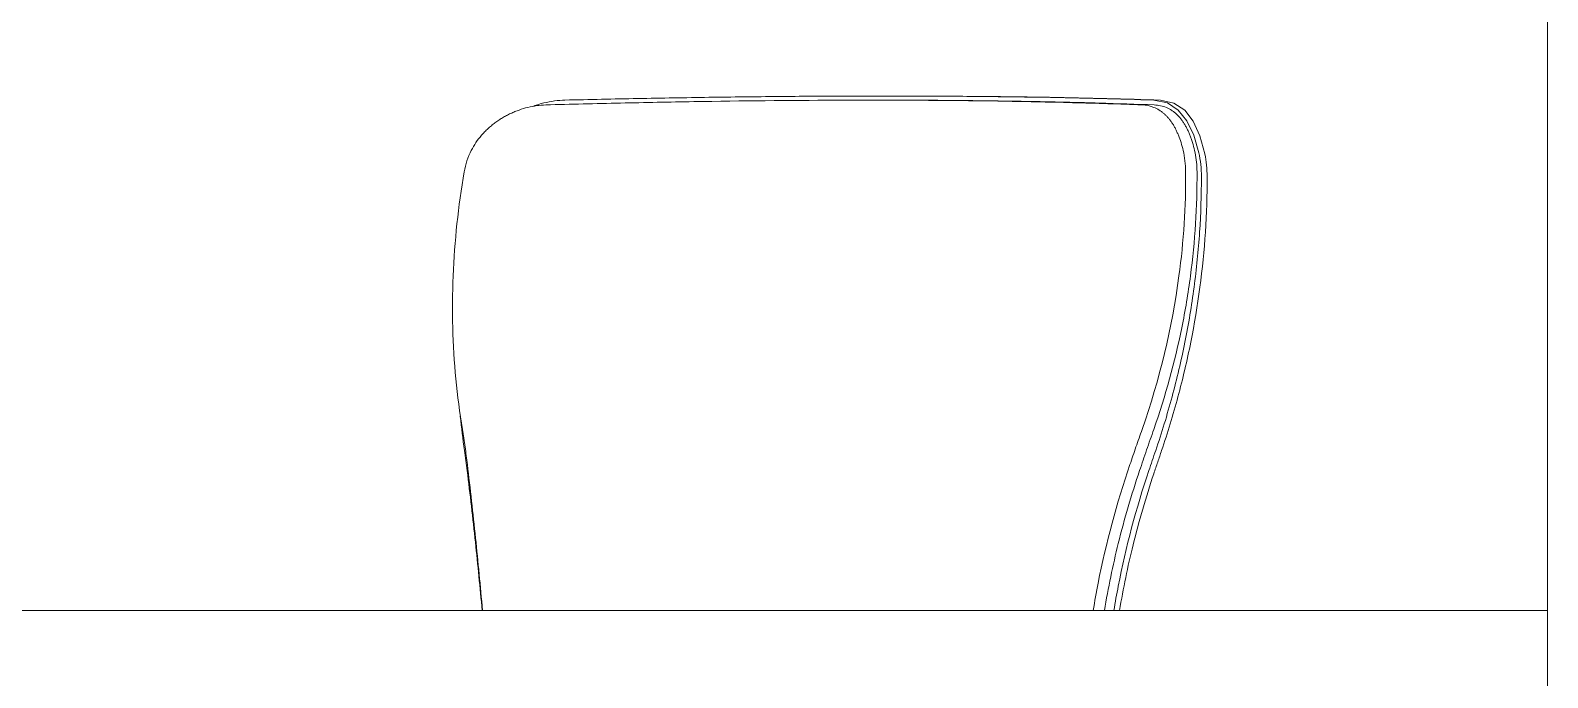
# Model space of a CAD drawing. Header units: inches. Extents: x -6 to 158, y 10 to 161.
# Drawn here: x 25.132 to 26.035, y 32.959 to 33.345 of the extents above; entities that cross this region are included whole.
import ezdxf

# ---------------------------------------------------------------- set-up
doc = ezdxf.new("R2010")
doc.units = ezdxf.units.IN
doc.header["$MEASUREMENT"] = 0
doc.layers.add('I-FURN', color=2, linetype='Continuous', lineweight=9)
doc.layers.add('I-FURN-PNLS', color=2, linetype='Continuous', lineweight=9)

# ---------------------------------------------------------------- blocks, each defined once
blk = doc.blocks.new('Haworth_Patterns-Workwall-Architectural - 96_ W x 76_ H x 22_ D-369735-Section 1')
at = {"layer": 'I-FURN-PNLS', "color": 251}
blk.add_line((-8313.16, 0), (-8313.16, 1943.1), dxfattribs=at)
blk = doc.blocks.new('Haworth_Worksurface_Compose-Convergent_Rectangular - 30_ x 60_-369739-Section 1')
at = {"layer": 'I-FURN-PNLS', "color": 251}
blk.add_line((-9735.56, 736.6), (-8313.16, 736.6), dxfattribs=at)
blk = doc.blocks.new('Haworth_Chair_Zody-Task1 - Height Adjustable Arms-369731-Section 1')
at = {"layer": 'I-FURN', "color": 251}
for p, q in [((-8710.44, 1040.66), (-8717.54, 1040.66)), ((-8705.99, 1043.13), (-8709.73, 1043.13))]:
    blk.add_line(p, q, dxfattribs=at)
at = {"layer": 'I-FURN', "color": 251, "flags": 128}
for points in [[(-8520.93, 1009.32), (-8523.96, 1019.86), (-8527.99, 1028.36), (-8533.14, 1034.77), (-8539.63, 1038.99), (-8547.64, 1040.69)], [(-8543.83, 1040.69), (-8535.73, 1038.94), (-8529.29, 1034.63), (-8524.24, 1028.09), (-8520.31, 1019.41), (-8517.36, 1008.62)]]:
    blk.add_lwpolyline(points, dxfattribs=at)
at = {"layer": 'I-FURN', "color": 251}
for points, knots in [([(-8898.45, 1040.69), (-8900.55, 1040.64), (-8904.75, 1040.29), (-8909.96, 1039.29), (-8914.07, 1038.18), (-8916.16, 1037.51), (-8917.22, 1037.14), (-8917.27, 1037.12)], [-1, -1, -1, -1, -0.9, -0.8, -0.75, -0.7, -0.6975528, -0.6975528, -0.6975528, -0.6975528]), ([(-8909.96, 1037.83), (-8894.98, 1038.24), (-8865.3, 1038.97), (-8807.02, 1040.1), (-8729.77, 1040.89), (-8655.05, 1040.47), (-8595.64, 1039.23), (-8568.02, 1038.34), (-8554.73, 1037.83)], [0, 0, 0, 0, 0.111111, 0.222222, 0.444444, 0.722222, 0.861111, 1, 1, 1, 1]), ([(-8653.22, 1040.35), (-8665.43, 1040.49), (-8692.9, 1040.7), (-8721.73, 1040.65), (-8737.76, 1040.56)], [0.3364742, 0.3364742, 0.3364742, 0.3364742, 0.4444444, 0.5746365, 0.5746365, 0.5746365, 0.5746365]), ([(-8547.64, 1040.69), (-8557.89, 1041.03), (-8579.12, 1041.66), (-8613.24, 1042.38), (-8649.43, 1042.88), (-8674.76, 1043.05), (-8687.75, 1043.1)], [-0.9999996, -0.9999996, -0.9999996, -0.9999996, -0.75, -0.5, -0.25, 0, 0, 0, 0]), ([(-8649.65, 1042.88), (-8648.43, 1042.86), (-8634.82, 1042.73), (-8609.5, 1042.38), (-8575.35, 1041.66), (-8554.09, 1041.03), (-8543.83, 1040.69)], [-0.7745566, -0.7745566, -0.7745566, -0.7745566, -0.75, -0.5, -0.25, 0, 0, 0, 0]), ([(-8954.28, 1010.71), (-8953.45, 1012.34), (-8951.59, 1015.48), (-8948.83, 1019.1), (-8946.36, 1021.77), (-8944.4, 1023.67), (-8942.33, 1025.46), (-8940.18, 1027.14), (-8937.94, 1028.72), (-8935.63, 1030.17), (-8933.25, 1031.51), (-8930.81, 1032.73), (-8928.31, 1033.83), (-8924.92, 1035.14), (-8918.85, 1036.97), (-8913.51, 1037.73), (-8909.96, 1037.83)], [0, 0, 0, 0, 0.1, 0.2, 0.25, 0.3, 0.35, 0.4, 0.45, 0.5, 0.55, 0.6, 0.65, 0.7, 0.8, 1, 1, 1, 1]), ([(-8554.73, 1037.83), (-8552.26, 1037.73), (-8548.7, 1036.97), (-8545.07, 1035.14), (-8543.15, 1033.83), (-8541.76, 1032.73), (-8540.44, 1031.51), (-8539.2, 1030.17), (-8538.03, 1028.72), (-8536.9, 1027.14), (-8535.84, 1025.46), (-8534.86, 1023.67), (-8533.95, 1021.77), (-8532.78, 1019.1), (-8531.47, 1015.48), (-8530.63, 1012.34), (-8530.26, 1010.71)], [0, 0, 0, 0, 0.2, 0.3, 0.35, 0.4, 0.45, 0.5, 0.55, 0.6, 0.65, 0.7, 0.75, 0.8, 0.9, 1, 1, 1, 1]), ([(-8523.2, 1009.32), (-8523.53, 1011.03), (-8524.13, 1013.51), (-8525.08, 1016.61), (-8525.87, 1018.84), (-8526.7, 1020.95), (-8527.58, 1022.94), (-8528.53, 1024.81), (-8529.56, 1026.58), (-8530.66, 1028.23), (-8531.8, 1029.75), (-8533.01, 1031.16), (-8534.32, 1032.44), (-8535.7, 1033.61), (-8537.14, 1034.64), (-8538.65, 1035.53), (-8540.8, 1036.55), (-8543.71, 1037.46), (-8546.2, 1037.78), (-8547.48, 1037.83)], [0, 0, 0, 0, 0.1, 0.15, 0.2, 0.25, 0.3, 0.35, 0.4, 0.45, 0.5, 0.55, 0.6, 0.65, 0.7, 0.75, 0.8, 0.9, 1, 1, 1, 1]), ([(-8528.79, 997.96), (-8528.66, 977.38), (-8531.97, 925.52), (-8544.27, 874.27), (-8554.69, 844.57)], [0, 0, 0, 0, 0.4, 1, 1, 1, 1]), ([(-8547.74, 844.57), (-8540.81, 864.37), (-8532.45, 894.77), (-8525.54, 935.96), (-8522.5, 967), (-8521.94, 987.67), (-8522.01, 997.96)], [0, 0, 0, 0, 0.4, 0.6, 0.8, 1, 1, 1, 1]), ([(-8515.97, 995), (-8515.96, 984.06), (-8517.01, 951.14), (-8522.85, 907.19), (-8533, 863.87), (-8539.49, 842.55), (-8543.08, 832)], [-1, -1, -1, -1, -0.8, -0.4, -0.2, 0, 0, 0, 0]), ([(-8947.6, 736.65), (-8948.86, 751.14), (-8951.66, 780.47), (-8954.87, 809.14), (-8956.6, 823.55)], [0.7273378, 0.7273378, 0.7273378, 0.7273378, 0.8611111, 1, 1, 1, 1]), ([(-8561.97, 823.55), (-8569.86, 800.49), (-8577.64, 771.56), (-8582.94, 742.11), (-8583.83, 736.65)], [0, 0, 0, 0, 0.2222222, 0.2726607, 0.2726607, 0.2726607, 0.2726607]), ([(-8956.69, 819.95), (-8955, 805.9), (-8951.86, 778.4), (-8949.05, 750.29), (-8947.78, 736.65)], [-1, -1, -1, -1, -0.8611111, -0.7315516, -0.7315516, -0.7315516, -0.7315516]), ([(-8577.13, 736.65), (-8574.91, 750.07), (-8569.1, 778.18), (-8561.05, 805.69), (-8556.22, 819.95)], [0.7358077, 0.7358077, 0.7358077, 0.7358077, 0.8611111, 1, 1, 1, 1]), ([(-8571.55, 736.65), (-8570.74, 741.52), (-8565.63, 769.72), (-8558.26, 797.47), (-8550.69, 819.95)], [-0.2684484, -0.2684484, -0.2684484, -0.2684484, -0.2222222, 0, 0, 0, 0]), ([(-8547.76, 818.15), (-8552.44, 804.17), (-8560.26, 777.25), (-8565.96, 749.76), (-8568.16, 736.64)], [-1, -1, -1, -1, -0.8611111, -0.7358922, -0.7358922, -0.7358922, -0.7358922])]:
    blk.add_open_spline(points, degree=3, knots=knots, dxfattribs=at)
for points in [[(-8731.74, 1043.1), (-8744.76, 1043.05), (-8771.25, 1042.88), (-8812.49, 1042.38), (-8854.93, 1041.66), (-8883.83, 1041.03), (-8898.45, 1040.69)], [(-8771.44, 1042.8), (-8770.21, 1042.82), (-8768.98, 1042.83), (-8767.75, 1042.84)], [(-8709.73, 1043.13), (-8717.07, 1043.13), (-8724.4, 1043.12), (-8731.74, 1043.1)], [(-8731.68, 1043.08), (-8730.45, 1043.09), (-8729.23, 1043.09), (-8728, 1043.1)], [(-8709.73, 1043.13), (-8708.49, 1043.13), (-8707.24, 1043.14), (-8705.99, 1043.13)], [(-8687.75, 1043.1), (-8695.07, 1043.12), (-8702.4, 1043.13), (-8709.73, 1043.13)], [(-8687.75, 1043.11), (-8686.5, 1043.1), (-8685.25, 1043.1), (-8684.01, 1043.1)], [(-8547.48, 1037.83), (-8558.15, 1038.24), (-8580.12, 1038.97), (-8615.08, 1039.82), (-8639.61, 1040.19), (-8652.16, 1040.34)], [(-8958.47, 997.96), (-8958.09, 1000.17), (-8957, 1004.53), (-8955.28, 1008.7), (-8954.28, 1010.71)], [(-8530.26, 1010.71), (-8529.79, 1008.7), (-8529.07, 1004.53), (-8528.8, 1000.17), (-8528.79, 997.96)], [(-8522.01, 997.96), (-8522.02, 999.92), (-8522.24, 1003.78), (-8522.83, 1007.51), (-8523.2, 1009.32)], [(-8519.4, 995), (-8519.4, 997.47), (-8519.67, 1002.37), (-8520.43, 1007.05), (-8520.93, 1009.32)], [(-8517.36, 1008.62), (-8516.91, 1006.45), (-8516.22, 1001.99), (-8515.98, 997.34), (-8515.97, 995)], [(-8959.58, 844.57), (-8961.2, 854.47), (-8963.79, 874.5), (-8965.62, 905.07), (-8965.41, 935.96), (-8963.13, 967), (-8960.25, 987.67), (-8958.47, 997.96)], [(-8546.61, 832), (-8543.02, 842.55), (-8536.52, 863.87), (-8528.88, 896.36), (-8523.4, 929.17), (-8520.11, 962.12), (-8519.39, 984.06), (-8519.4, 995)], [(-8960.83, 852.4), (-8960.13, 845.56), (-8959.28, 838.76), (-8958.29, 832)], [(-8956.6, 823.55), (-8957.02, 827.06), (-8957.94, 834.07), (-8959.01, 841.07), (-8959.58, 844.57)], [(-8554.69, 844.57), (-8555.92, 841.07), (-8558.36, 834.07), (-8560.78, 827.06), (-8561.97, 823.55)], [(-8556.22, 819.95), (-8554.82, 824.06), (-8552.02, 832.27), (-8549.17, 840.47), (-8547.74, 844.57)], [(-8958.29, 832), (-8958, 829.99), (-8957.44, 825.98), (-8956.93, 821.96), (-8956.69, 819.95)], [(-8550.69, 819.95), (-8550.02, 821.96), (-8548.66, 825.98), (-8547.3, 829.99), (-8546.61, 832)], [(-8543.08, 832), (-8543.86, 829.69), (-8545.43, 825.08), (-8546.98, 820.46), (-8547.76, 818.15)]]:
    blk.add_open_spline(points, degree=3, dxfattribs=at)

msp = doc.modelspace()

# ---------------------------------------------------------------- block references
at = {"layer": 'I-FURN', "xscale": 0.000999999999999, "yscale": 0.000999999999999, "zscale": 0.000999999999999}
msp.add_blockref('Haworth_Chair_Zody-Task1 - Height Adjustable Arms-369731-Section 1', (34.34841, 32.26252), dxfattribs=at)
at = {"layer": 'I-FURN-PNLS', "xscale": 0.000999999999999, "yscale": 0.000999999999999, "zscale": 0.000999999999999}
for name in ['Haworth_Patterns-Workwall-Architectural - 96_ W x 76_ H x 22_ D-369735-Section 1', 'Haworth_Worksurface_Compose-Convergent_Rectangular - 30_ x 60_-369739-Section 1']:
    msp.add_blockref(name, (34.34841, 32.26252), dxfattribs=at)

doc.saveas('drawing.dxf')
